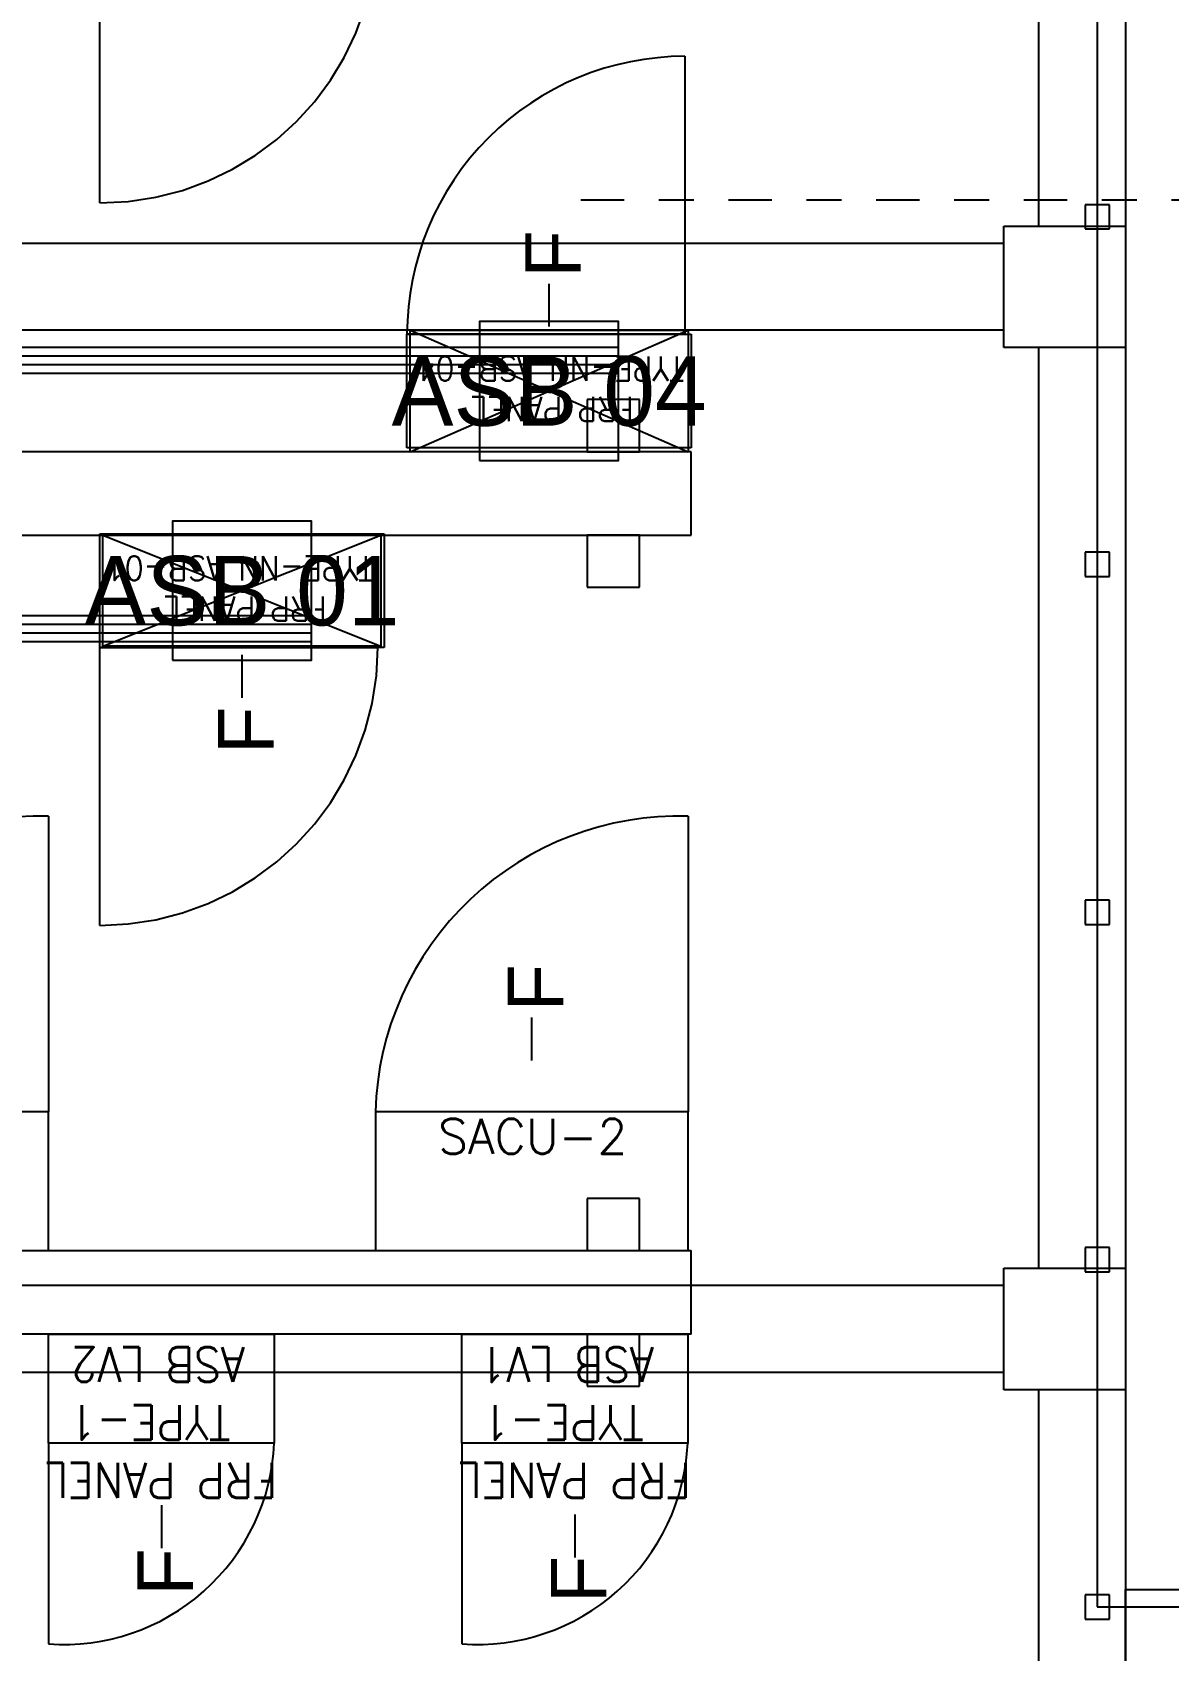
# Model space of a CAD drawing. Header units: metres. Extents: x 530339 to 530792, y 2674872 to 2675147.
# Drawn here: x 530559.493 to 530562.763, y 2674998.002 to 2675002.661 of the extents above; entities that cross this region are included whole.
import ezdxf
from ezdxf.enums import TextEntityAlignment as Align

# ---------------------------------------------------------------- set-up
doc = ezdxf.new("R2010")
doc.units = ezdxf.units.M
for name, pattern in [('CENTER', [2, 1.25, -0.25, 0.25, -0.25]), ('DASHED', [0.75, 0.5, -0.25]), ('HIDDEN', [0.375, 0.25, -0.125]), ('PHANTOM', [63.5, 31.75, -6.35, 6.35, -6.35, 6.35, -6.35])]:
    doc.linetypes.add(name, pattern=pattern)
for name, color, linetype in [('1', 5, 'Continuous'), ('IDT', 7, 'Continuous'), ('LT Cable(AG) INV to LT Panel BL-01', 2, 'Continuous')]:
    doc.layers.add(name, color=color, linetype=linetype)
doc.styles.add('Arial', font='arial.ttf')
doc.styles.add('RomanS', font='romans.shx')
doc.styles.get("Standard").update_dxf_attribs({"font": 'Adani Regular.ttf'})

# ---------------------------------------------------------------- blocks, each defined once
blk = doc.blocks.new('ASB')
at = {"layer": '1', "color": 5}
blk.add_lwpolyline([(-0.2, -0.2), (0.2, -0.2), (0.2, 0.2), (-0.2, 0.2)], close=True, dxfattribs=at)
at = {"layer": '1', "color": 7}
blk.add_attdef('ID', text='', height=0.2, dxfattribs=at).set_placement((0, 0), align=Align.MIDDLE_CENTER)
blk = doc.blocks.new('IDT')
at = {"layer": 'IDT', "color": 8}
for p, q in [((25.552, 15.4101), (25.552, 18.0601)), ((25.802, 15.4101), (25.802, 18.0601)), ((25.552, 17.4851), (25.552, 15.9851)), ((25.5981, 16.0703), (25.5981, 16.0003)), ((25.6681, 16.0703), (25.5981, 16.0703)), ((25.6681, 16.0003), (25.6681, 16.0703)), ((25.552, 15.9851), (22.802, 15.9851)), ((25.5981, 16.0003), (25.6681, 16.0003)), ((25.552, 15.0601), (25.552, 15.4101)), ((25.552, 15.4101), (25.902, 15.4101)), ((25.902, 15.4101), (25.902, 15.0601)), ((26.951, 15.3997), (26.951, 15.2497)), ((27.101, 15.3997), (26.951, 15.3997)), ((27.101, 15.2497), (27.101, 15.3997)), ((25.902, 15.3601), (29.552, 15.3601)), ((26.802, 15.2497), (32.6992, 15.2497)), ((26.951, 15.2497), (27.101, 15.2497)), ((25.902, 15.1101), (29.552, 15.1101)), ((25.902, 15.0601), (25.552, 15.0601)), ((25.552, 12.4101), (25.552, 15.0601)), ((25.5981, 15.0703), (25.5981, 15.0003)), ((25.6681, 15.0703), (25.5981, 15.0703)), ((25.6681, 15.0003), (25.6681, 15.0703)), ((25.802, 12.4101), (25.802, 15.0601)), ((32.6992, 15.0097), (26.802, 15.0097)), ((26.951, 15.0097), (26.951, 14.8597)), ((27.101, 15.0097), (26.951, 15.0097)), ((27.101, 14.8597), (27.101, 15.0097)), ((25.5981, 15.0003), (25.6681, 15.0003)), ((26.951, 14.8597), (27.101, 14.8597)), ((25.5981, 14.0703), (25.5981, 14.0003)), ((25.6681, 14.0703), (25.5981, 14.0703)), ((25.6681, 14.0003), (25.6681, 14.0703)), ((25.5981, 14.0003), (25.6681, 14.0003)), ((27.686, 13.2732), (28.504, 13.2732)), ((27.686, 12.9462), (27.686, 13.2732)), ((27.695, 12.9497), (27.695, 13.2697)), ((27.695, 13.2697), (28.495, 13.2697)), ((28.495, 13.2697), (27.695, 12.9497)), ((28.495, 12.9497), (27.695, 13.2697)), ((28.495, 13.2697), (28.495, 12.9497)), ((28.504, 13.2732), (28.504, 12.9462)), ((26.951, 13.0997), (26.951, 12.9497)), ((27.101, 13.0997), (26.951, 13.0997)), ((27.101, 12.9497), (27.101, 13.0997)), ((25.5981, 13.0685), (25.5981, 12.9985)), ((25.6681, 13.0685), (25.5981, 13.0685)), ((25.6681, 12.9985), (25.6681, 13.0685)), ((25.5981, 12.9985), (25.6681, 12.9985)), ((32.6992, 12.9497), (26.802, 12.9497)), ((26.951, 12.9497), (27.101, 12.9497)), ((28.504, 12.9462), (27.686, 12.9462)), ((28.495, 12.9497), (27.695, 12.9497)), ((26.802, 12.7097), (32.6992, 12.7097)), ((26.802, 12.6984), (27.62, 12.6984)), ((26.802, 12.3714), (26.802, 12.6984)), ((26.811, 12.3601), (26.811, 12.7097)), ((26.811, 12.7097), (27.611, 12.7097)), ((27.611, 12.7097), (26.811, 12.3601)), ((27.611, 12.3601), (26.811, 12.7097)), ((26.951, 12.7097), (26.951, 12.5597)), ((27.101, 12.7097), (26.951, 12.7097)), ((27.101, 12.5597), (27.101, 12.7097)), ((27.611, 12.7097), (27.611, 12.3601)), ((27.62, 12.6984), (27.62, 12.3714)), ((26.951, 12.5597), (27.101, 12.5597)), ((25.552, 12.0601), (25.552, 12.4101)), ((25.552, 12.4101), (25.902, 12.4101)), ((25.902, 12.4101), (25.902, 12.0601)), ((25.902, 12.3601), (29.552, 12.3601)), ((27.62, 12.3714), (26.802, 12.3714)), ((27.611, 12.3601), (26.811, 12.3601)), ((25.5981, 12.0685), (25.5981, 11.9985)), ((25.6681, 12.0685), (25.5981, 12.0685)), ((25.6681, 11.9985), (25.6681, 12.0685)), ((25.902, 12.1101), (29.552, 12.1101)), ((25.902, 12.0601), (25.552, 12.0601)), ((25.552, 9.4101), (25.552, 12.0601)), ((25.802, 9.4101), (25.802, 12.0601)), ((25.5981, 11.9985), (25.6681, 11.9985))]:
    blk.add_line(p, q, dxfattribs=at)
at = {"layer": 'IDT', "color": 8, "linetype": 'DASHED', "ltscale": 5}
for p, q in [((27.462, 15.5637), (27.462, 16.1417)), ((28.652, 15.5637), (28.652, 16.1417)), ((26.811, 13.7589), (26.811, 14.6097)), ((26.811, 14.6097), (27.711, 14.6097)), ((28.652, 13.7589), (28.652, 14.6097)), ((28.652, 14.6097), (29.552, 14.6097)), ((28.504, 14.0732), (28.504, 13.2732)), ((28.4602, 13.2732), (27.704, 13.2732)), ((28.504, 13.2732), (28.4602, 13.2732)), ((26.82, 11.5714), (26.82, 12.3714)), ((26.82, 12.3714), (26.8639, 12.3714)), ((26.8639, 12.3714), (27.62, 12.3714)), ((28.504, 11.9932), (28.504, 11.1932))]:
    blk.add_line(p, q, dxfattribs=at)
at = {"layer": 'IDT', "color": 8, "linetype": 'PHANTOM', "ltscale": 0.25}
for p, q in [((25.6331, 16.0353), (22.892, 16.0353)), ((25.6331, 9.1603), (25.6331, 16.0353))]:
    blk.add_line(p, q, dxfattribs=at)
at = {"layer": 'IDT', "color": 7}
for p, q in [((27.137, 15.8206), (27.137, 15.8931)), ((28.327, 15.7932), (28.327, 15.8658)), ((27.137, 15.7694), (27.137, 15.8206)), ((28.327, 15.7421), (28.327, 15.7932)), ((26.812, 15.5637), (27.462, 15.5637)), ((26.812, 15.2497), (26.812, 15.5637)), ((27.462, 15.5637), (27.462, 15.2497)), ((28.002, 15.5637), (28.652, 15.5637)), ((28.002, 15.2497), (28.002, 15.5637)), ((28.652, 15.5637), (28.652, 15.2497)), ((27.462, 15.2497), (26.812, 15.2497)), ((28.652, 15.2497), (28.002, 15.2497)), ((27.711, 15.0097), (26.811, 15.0097)), ((26.811, 15.0097), (26.811, 14.6097)), ((27.711, 14.6097), (27.711, 15.0097)), ((29.552, 15.0097), (28.652, 15.0097)), ((28.652, 15.0097), (28.652, 14.6097)), ((26.811, 14.6097), (27.711, 14.6097)), ((28.652, 14.6097), (29.552, 14.6097)), ((27.261, 14.4621), (27.261, 14.4109)), ((27.261, 14.4109), (27.261, 14.3384)), ((28.095, 13.3458), (28.095, 13.4183)), ((28.095, 13.2947), (28.095, 13.3458)), ((27.686, 13.2732), (28.504, 13.2732)), ((27.686, 12.9462), (27.686, 13.2732)), ((28.504, 13.2732), (28.504, 12.9462)), ((28.504, 12.9462), (27.686, 12.9462)), ((26.802, 12.6984), (27.62, 12.6984)), ((26.802, 12.3714), (26.802, 12.6984)), ((27.62, 12.6984), (27.62, 12.3714)), ((27.62, 12.3714), (26.802, 12.3714)), ((27.211, 12.3497), (27.211, 12.2985)), ((27.211, 12.2985), (27.211, 12.226))]:
    blk.add_line(p, q, dxfattribs=at)
at = {"layer": 'IDT', "color": 8, "linetype": 'HIDDEN', "ltscale": 2.5}
for p, q in [((26.802, 15.2497), (26.802, 15.0097)), ((26.802, 12.9497), (26.802, 12.7097))]:
    blk.add_line(p, q, dxfattribs=at)
at = {"layer": 'IDT', "color": 8, "linetype": 'CENTER', "ltscale": 0.1}
blk.add_line((12.5447, 11.9854), (27.1642, 11.9854), dxfattribs=at)
at = {"layer": 'IDT', "color": 8, "linetype": 'DASHED', "ltscale": 5}
for centre, radius, start, end in [((27.4175, 15.5373), 0.606, 85.7856, 177.5034), ((28.6075, 15.5373), 0.606, 85.7856, 177.5034), ((26.8361, 14.6339), 0.8753, 268.3615, 358.4192), ((28.6771, 14.6339), 0.8753, 268.3615, 358.4192), ((28.504, 13.2732), 0.8, 90, 180), ((26.82, 12.3714), 0.8, 270, 0), ((28.504, 11.1932), 0.8, 90, 180)]:
    blk.add_arc(centre, radius, start, end, dxfattribs=at)
at = {"layer": 'IDT', "color": 7, "style": 'Arial'}
for p in [(27.0458, 16.0245), (28.2358, 16.0028), (27.1698, 14.3212), (28.0038, 13.5801), (27.1198, 12.2089)]:
    blk.add_text('F', height=0.16, rotation=270, dxfattribs=at).set_placement(p)
at = {"layer": 'IDT', "color": 7, "style": 'RomanS', "width": 0.9}
for s, height, p in [('FRP PANEL', 0.1, (26.8034, 15.6209)), ('FRP PANEL', 0.1, (27.9934, 15.6209)), ('TYPE-1', 0.1, (26.9382, 15.4542)), ('TYPE-1', 0.1, (28.1282, 15.4542)), ('ASB LV1', 0.1, (26.9092, 15.2876)), ('ASB LV2', 0.1, (28.0864, 15.2876)), ('FRP PANEL', 0.07, (27.8518, 13.1269)), ('TYPE-NN ASB-01', 0.07, (27.7167, 13.0102)), ('FRP PANEL', 0.07, (26.9678, 12.5521)), ('TYPE-NN ASB-04', 0.07, (26.8222, 12.4354))]:
    blk.add_text(s, height=height, dxfattribs=at).set_placement(p)
at = {"layer": 'IDT', "color": 7, "ltscale": 0.1, "style": 'RomanS'}
blk.add_text('SACU-2', height=0.1, rotation=180, dxfattribs=at).set_placement((27.5305, 14.7306))

msp = doc.modelspace()

# ---------------------------------------------------------------- linework, layer by layer
at = {"layer": 'LT Cable(AG) INV to LT Panel BL-01', "color": 5}
for points in [[(530560.2963, 2675000.9558), (530554.6724, 2675000.9558, 0.078431), (530554.3952, 2675000.912), (530553.4252, 2675000.598, -0.078431), (530553.148, 2675000.5542), (530550.2203, 2675000.5542, 0.414214), (530549.3203, 2674999.6542), (530549.3203, 2674982.5185, 0.047202), (530549.3363, 2674982.3497), (530549.4143, 2674981.9409, -0.047202), (530549.4303, 2674981.7721), (530549.4303, 2674981.5602), (530598.5643, 2674981.5602, 0.414214), (530599.4643, 2674982.4602), (530599.4643, 2675010.6602, -0.414214), (530600.3643, 2675011.5602), (530724.8089, 2675011.5602, 0.414214), (530725.7089, 2675012.4602), (530725.7089, 2675012.6898)], [(530560.2963, 2675000.9308), (530554.6764, 2675000.9308, 0.078431), (530554.3992, 2675000.887), (530553.4291, 2675000.573, -0.078431), (530553.1519, 2675000.5292), (530550.2453, 2675000.5292, 0.414214), (530549.3453, 2674999.6292), (530549.3453, 2674982.5209, 0.047202), (530549.3613, 2674982.3521), (530549.4393, 2674981.9432, -0.047202), (530549.4553, 2674981.7744), (530549.4553, 2674981.5852), (530598.5393, 2674981.5852, 0.414214), (530599.4393, 2674982.4852), (530599.4393, 2675010.6852, -0.414214), (530600.3393, 2675011.5852), (530627.6329, 2675011.5852, 0.414214), (530628.5329, 2675012.4852), (530628.5329, 2675012.6898)], [(530560.2963, 2675000.9808), (530554.6685, 2675000.9808, 0.078431), (530554.3913, 2675000.937), (530553.4212, 2675000.623, -0.078431), (530553.144, 2675000.5792), (530550.1953, 2675000.5792, 0.414214), (530549.2953, 2674999.6792), (530549.2953, 2674982.5161, 0.047202), (530549.3113, 2674982.3473), (530549.3893, 2674981.9385, -0.047202), (530549.4053, 2674981.7697), (530549.4053, 2674981.5352), (530660.0249, 2674981.5352, 0.414214), (530660.9249, 2674982.4352), (530660.9249, 2674982.6898)], [(530560.2963, 2675000.9058), (530554.6803, 2675000.9058, 0.078431), (530554.4031, 2675000.862), (530553.433, 2675000.548, -0.078431), (530553.1559, 2675000.5042), (530550.2703, 2675000.5042, 0.414214), (530549.3703, 2674999.6042), (530549.3703, 2674982.5232, 0.047202), (530549.3863, 2674982.3544), (530549.4643, 2674981.9456, -0.047202), (530549.4803, 2674981.7768), (530549.4803, 2674981.6102), (530595.2409, 2674981.6102, 0.414214), (530596.1409, 2674982.5102), (530596.1409, 2674982.6898)]]:
    msp.add_lwpolyline(points, format="xyb", dxfattribs=at)
at = {"layer": 'LT Cable(AG) INV to LT Panel BL-01'}
for points in [[(530561.1803, 2675001.7536), (530555.4665, 2675001.7536, -0.108893), (530555.0881, 2675001.8369), (530553.3516, 2675002.6415, 0.042157), (530553.2006, 2675002.6542), (530547.1703, 2675002.6542, 0.414214), (530546.2703, 2675001.7542), (530546.2703, 2674982.441, 0.011783), (530546.2713, 2674982.3986), (530546.2964, 2674981.8663, -0.011783), (530546.2974, 2674981.8239), (530546.2974, 2674981.5082), (530532.1383, 2674981.5082, -0.414214), (530531.2383, 2674982.4082), (530531.2383, 2674988.1082, 0.414214), (530530.3383, 2674989.0082), (530406.0655, 2674989.0082, -0.414214), (530405.1655, 2674989.9082), (530405.1655, 2674990.1898)], [(530561.1803, 2675001.7286), (530555.4632, 2675001.7286, -0.108959), (530555.0846, 2675001.812), (530553.3494, 2675002.6165, 0.042157), (530553.1985, 2675002.6292), (530547.1953, 2675002.6292, 0.414214), (530546.2953, 2675001.7292), (530546.2953, 2674982.4415, 0.011783), (530546.2963, 2674982.3991), (530546.3214, 2674981.8669, -0.011783), (530546.3224, 2674981.8245), (530546.3224, 2674967.3832, -0.414214), (530545.4224, 2674966.4832), (530535.6335, 2674966.4832, -0.414214), (530534.7335, 2674967.3832), (530534.7335, 2674967.6898)], [(530561.1803, 2675001.6786), (530555.4566, 2675001.6786, -0.109092), (530555.0776, 2675001.7622), (530553.3452, 2675002.5665, 0.042157), (530553.1943, 2675002.5792), (530547.2453, 2675002.5792, 0.414214), (530546.3453, 2675001.6792), (530546.3453, 2674982.4427, 0.011783), (530546.3463, 2674982.4003), (530546.3714, 2674981.8681, -0.011783), (530546.3724, 2674981.8257), (530546.3724, 2674967.3332, -0.414214), (530545.4724, 2674966.4332), (530406.0655, 2674966.4332, -0.414214), (530405.1655, 2674967.3332), (530405.1655, 2674967.6898)], [(530561.1803, 2675001.7036), (530555.4599, 2675001.7036, -0.109026), (530555.0811, 2675001.7871), (530553.3473, 2675002.5915, 0.042157), (530553.1964, 2675002.6042), (530547.2203, 2675002.6042, 0.414214), (530546.3203, 2675001.7042), (530546.3203, 2674982.4421, 0.011783), (530546.3213, 2674982.3997), (530546.3464, 2674981.8675, -0.011783), (530546.3474, 2674981.8251), (530546.3474, 2674967.3582, -0.414214), (530545.4474, 2674966.4582), (530470.8495, 2674966.4582, -0.414214), (530469.9495, 2674967.3582), (530469.9495, 2674967.6898)]]:
    msp.add_lwpolyline(points, format="xyb", dxfattribs=at)

# ---------------------------------------------------------------- block references
at = {"layer": '1'}
for p, values in [((530560.9803, 2675001.6281), {'ID': 'ASB 04'}), ((530560.0963, 2675001.0533), {'ID': 'ASB 01'})]:
    msp.add_blockref('ASB', p, dxfattribs=at).add_auto_attribs(values)
at = {"layer": 'IDT', "color": 8, "rotation": 180}
msp.add_blockref('IDT', (530588.1913, 2675014.163), dxfattribs=at)

doc.saveas('drawing.dxf')
